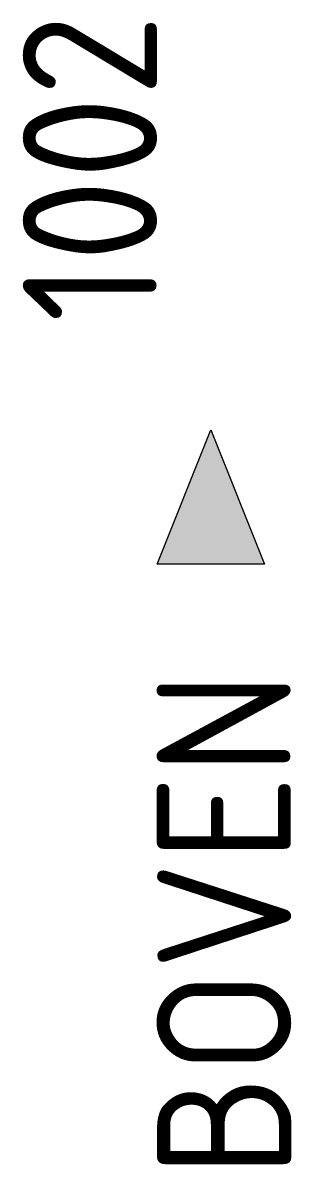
# Model space of a CAD drawing. Extents: x -3.5 to 1.5, y -13.7 to 7.6.
import ezdxf
from ezdxf.enums import TextEntityAlignment as Align

# ---------------------------------------------------------------- set-up
doc = ezdxf.new("R2010")
doc.units = 0
doc.header["$LTSCALE"] = 10
doc.header["$MEASUREMENT"] = 0
doc.layers.get('0').update_dxf_attribs({"linetype": 'CONTINUOUS'})
doc.layers.add('207', color=3, linetype='CONTINUOUS')
doc.layers.add('54', color=4, linetype='CONTINUOUS')
doc.styles.get("Standard").update_dxf_attribs({"font": 'ISO8'})

msp = doc.modelspace()

# ---------------------------------------------------------------- linework, layer by layer
msp.add_lwpolyline([(1, -2.5), (-1, -2.5), (0, 0), (1, -2.5)], close=True)
msp.add_solid([(1, -2.5), (-1, -2.5), (0, 0)])

# ---------------------------------------------------------------- texts
at = {"layer": '207'}
msp.add_attdef('BOVEN', text='-', height=2.5, rotation=90, dxfattribs=at).set_placement((1.5, -4.5), align=Align.RIGHT)
at = {"layer": '54'}
msp.add_attdef('1002', (-1, 2), 'POT', height=2.5, rotation=90, dxfattribs=at)

doc.saveas('drawing.dxf')
